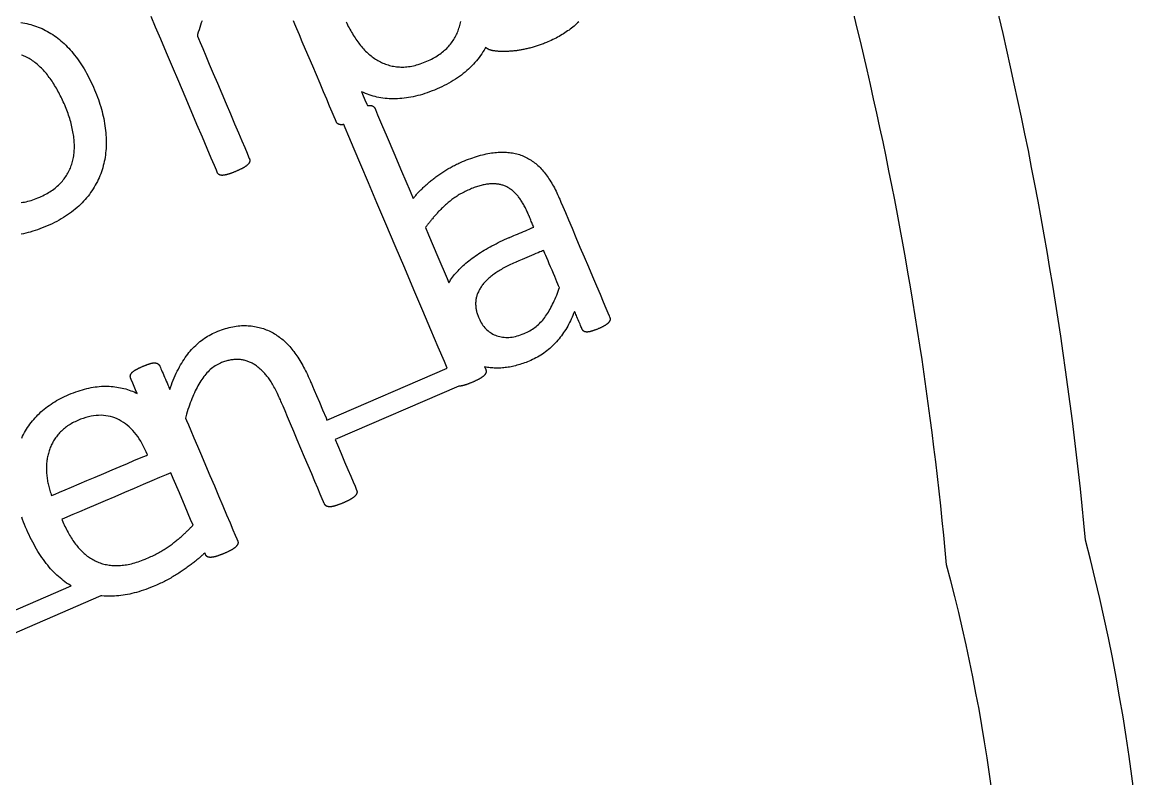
# Model space of a CAD drawing. Header units: millimetres. Extents: x 47 to 159, y 49 to 299.
# Drawn here: x 128.69 to 158.74, y 145.12 to 165.27 of the extents above; entities that cross this region are included whole.
import ezdxf

# ---------------------------------------------------------------- set-up
doc = ezdxf.new("R2010")
doc.units = ezdxf.units.MM

# ---------------------------------------------------------------- blocks, each defined once
blk = doc.blocks.new('angel 01')
for points in [[(27.811, 63.488, 0.036051), (29.696, 83.879, 0.130953), (35.952, 85.712, 0.081074), (34.374, 102.671, 0.071754), (27.521, 130.953, 0.116896), (18.383, 146.555, 0.159235), (13.747, 149.005, 0.318461), (7.102, 157.632, 0.033088)], [(32.312, 88.12, 0.071583), (30.669, 102.015, 0.06417), (25.204, 126.506)]]:
    blk.add_lwpolyline(points, format="xyb")
for points in [[(20.859, 116.485), (20.829, 116.457), (20.799, 116.428), (20.767, 116.401), (20.735, 116.373), (20.702, 116.346), (20.668, 116.319), (20.634, 116.293), (20.599, 116.267), (20.563, 116.242), (20.527, 116.217), (20.49, 116.192), (20.452, 116.168), (20.413, 116.144), (20.374, 116.121), (20.334, 116.098), (20.294, 116.076), (20.252, 116.054), (20.211, 116.033), (20.168, 116.012), (20.125, 115.991), (20.081, 115.971), (20.036, 115.951), (19.999, 115.935), (19.971, 115.924), (19.943, 115.913), (19.915, 115.902), (19.887, 115.891), (19.86, 115.881), (19.832, 115.871), (19.804, 115.861), (19.777, 115.851), (19.749, 115.842), (19.722, 115.833), (19.694, 115.825), (19.667, 115.817), (19.64, 115.809), (19.612, 115.801), (19.585, 115.794), (19.558, 115.787), (19.531, 115.78), (19.504, 115.774), (19.477, 115.768), (19.45, 115.762), (19.423, 115.756), (19.397, 115.751), (19.371, 115.746), (19.345, 115.741), (19.32, 115.736), (19.295, 115.732), (19.27, 115.728), (19.245, 115.724), (19.22, 115.721), (19.196, 115.717), (19.172, 115.714), (19.148, 115.711), (19.125, 115.709), (19.101, 115.707), (19.078, 115.705), (19.056, 115.703), (19.033, 115.701), (19.011, 115.7), (18.989, 115.698), (18.967, 115.697), (18.946, 115.696), (18.925, 115.696), (18.905, 115.695), (18.884, 115.695), (18.865, 115.695), (18.845, 115.694), (18.826, 115.695), (18.807, 115.695), (18.788, 115.696), (18.77, 115.696), (18.752, 115.697), (18.734, 115.698), (18.717, 115.699), (18.7, 115.701), (18.684, 115.702), (18.668, 115.704), (18.652, 115.705), (18.637, 115.707), (18.622, 115.709), (18.608, 115.711), (18.595, 115.713), (18.581, 115.715), (18.569, 115.717), (18.556, 115.72), (18.544, 115.722), (18.533, 115.725), (18.522, 115.728), (18.511, 115.73), (18.501, 115.733), (18.492, 115.736), (18.483, 115.739), (18.474, 115.742), (18.465, 115.746), (18.456, 115.75), (18.448, 115.754), (18.439, 115.759), (18.431, 115.764), (18.423, 115.769), (18.414, 115.775), (18.406, 115.781), (18.398, 115.787), (18.39, 115.794), (18.382, 115.801), (18.377, 115.806), (18.362, 115.78), (18.333, 115.73), (18.303, 115.682), (18.271, 115.633), (18.238, 115.586), (18.203, 115.539), (18.167, 115.493), (18.13, 115.447), (18.091, 115.401), (18.051, 115.357), (18.009, 115.313), (17.966, 115.269), (17.922, 115.227), (17.876, 115.186), (17.829, 115.145), (17.78, 115.105), (17.729, 115.066), (17.678, 115.028), (17.624, 114.991), (17.57, 114.955), (17.513, 114.92), (17.456, 114.885), (17.397, 114.851), (17.336, 114.819), (17.274, 114.787), (17.21, 114.756), (17.145, 114.725), (17.079, 114.696), (17.013, 114.668), (16.948, 114.642), (16.883, 114.618), (16.819, 114.595), (16.755, 114.573), (16.692, 114.553), (16.629, 114.535), (16.567, 114.518), (16.506, 114.503), (16.444, 114.489), (16.384, 114.477), (16.323, 114.466), (16.264, 114.456), (16.204, 114.449), (16.145, 114.442), (16.087, 114.438), (16.029, 114.434), (15.972, 114.433), (15.915, 114.433), (15.859, 114.434), (15.803, 114.436), (15.748, 114.44), (15.693, 114.446), (15.638, 114.453), (15.585, 114.461), (15.531, 114.47), (15.478, 114.481), (15.426, 114.494), (15.374, 114.508), (15.323, 114.523), (15.272, 114.539), (15.222, 114.558), (15.172, 114.577), (15.122, 114.598), (15.073, 114.62), (15.064, 114.625), (15.093, 114.556), (15.157, 114.405), (15.207, 114.289), (15.222, 114.253), (15.227, 114.254), (15.235, 114.255), (15.243, 114.256), (15.25, 114.257), (15.257, 114.257), (15.264, 114.258), (15.271, 114.258), (15.278, 114.259), (15.284, 114.259), (15.291, 114.259), (15.297, 114.258), (15.303, 114.258), (15.309, 114.257), (15.315, 114.256), (15.32, 114.255), (15.326, 114.254), (15.331, 114.253), (15.336, 114.252), (15.341, 114.251), (15.346, 114.249), (15.351, 114.247), (15.355, 114.246), (15.36, 114.244), (15.364, 114.241), (15.368, 114.239), (15.372, 114.237), (15.376, 114.234), (15.38, 114.232), (15.384, 114.229), (15.387, 114.226), (15.391, 114.223), (15.394, 114.22), (15.397, 114.217), (15.401, 114.213), (15.404, 114.21), (15.407, 114.206), (15.409, 114.203), (15.412, 114.199), (15.415, 114.195), (15.417, 114.191), (15.42, 114.186), (15.422, 114.182), (15.424, 114.178), (15.426, 114.173), (15.437, 114.147), (15.496, 114.008), (15.602, 113.758), (15.748, 113.415), (15.928, 112.991), (16.135, 112.504), (16.362, 111.968), (16.443, 111.777), (16.451, 111.787), (16.466, 111.805), (16.481, 111.823), (16.496, 111.842), (16.512, 111.86), (16.528, 111.879), (16.544, 111.898), (16.561, 111.916), (16.578, 111.935), (16.596, 111.953), (16.614, 111.972), (16.632, 111.991), (16.651, 112.01), (16.67, 112.029), (16.689, 112.047), (16.709, 112.066), (16.729, 112.085), (16.75, 112.104), (16.771, 112.123), (16.792, 112.142), (16.814, 112.161), (16.836, 112.18), (16.858, 112.199), (16.88, 112.218), (16.903, 112.237), (16.927, 112.256), (16.95, 112.275), (16.974, 112.294), (16.998, 112.312), (17.023, 112.331), (17.048, 112.35), (17.073, 112.368), (17.099, 112.387), (17.125, 112.405), (17.151, 112.423), (17.178, 112.442), (17.204, 112.46), (17.232, 112.478), (17.259, 112.496), (17.287, 112.514), (17.315, 112.531), (17.343, 112.548), (17.371, 112.565), (17.399, 112.582), (17.428, 112.598), (17.456, 112.614), (17.485, 112.63), (17.514, 112.645), (17.543, 112.66), (17.572, 112.675), (17.602, 112.689), (17.631, 112.703), (17.661, 112.717), (17.691, 112.731), (17.721, 112.744), (17.756, 112.759), (17.812, 112.782), (17.868, 112.804), (17.923, 112.825), (17.977, 112.845), (18.03, 112.864), (18.083, 112.882), (18.136, 112.898), (18.187, 112.914), (18.238, 112.928), (18.289, 112.941), (18.338, 112.953), (18.388, 112.964), (18.436, 112.974), (18.484, 112.983), (18.531, 112.99), (18.577, 112.997), (18.623, 113.002), (18.669, 113.006), (18.713, 113.009), (18.757, 113.011), (18.801, 113.012), (18.844, 113.013), (18.886, 113.012), (18.928, 113.01), (18.969, 113.006), (19.01, 113.002), (19.05, 112.997), (19.09, 112.991), (19.129, 112.984), (19.167, 112.976), (19.205, 112.967), (19.242, 112.956), (19.279, 112.945), (19.315, 112.933), (19.351, 112.919), (19.386, 112.905), (19.42, 112.89), (19.454, 112.873), (19.488, 112.856), (19.521, 112.837), (19.554, 112.818), (19.586, 112.798), (19.618, 112.776), (19.649, 112.754), (19.68, 112.731), (19.71, 112.706), (19.74, 112.681), (19.77, 112.655), (19.799, 112.628), (19.827, 112.599), (19.855, 112.57), (19.883, 112.54), (19.91, 112.509), (19.936, 112.476), (19.963, 112.443), (19.989, 112.409), (20.014, 112.374), (20.04, 112.338), (20.065, 112.301), (20.089, 112.263), (20.114, 112.224), (20.138, 112.184), (20.161, 112.144), (20.185, 112.102), (20.208, 112.059), (20.23, 112.016), (20.253, 111.971), (20.275, 111.925), (20.296, 111.879), (20.318, 111.831), (20.339, 111.783), (20.351, 111.755), (20.382, 111.682), (20.433, 111.561), (20.501, 111.4), (20.584, 111.205), (20.679, 110.982), (20.782, 110.739), (20.891, 110.482), (21.003, 110.218), (21.116, 109.953), (21.225, 109.695), (21.33, 109.449), (21.426, 109.223), (21.511, 109.022), (21.582, 108.855), (21.636, 108.727), (21.671, 108.646), (21.683, 108.617), (21.686, 108.61), (21.688, 108.603), (21.69, 108.596), (21.692, 108.59), (21.693, 108.583), (21.694, 108.577), (21.695, 108.57), (21.695, 108.564), (21.696, 108.558), (21.695, 108.551), (21.695, 108.545), (21.694, 108.539), (21.692, 108.533), (21.691, 108.527), (21.689, 108.522), (21.686, 108.516), (21.683, 108.51), (21.68, 108.505), (21.677, 108.499), (21.673, 108.494), (21.67, 108.488), (21.666, 108.483), (21.661, 108.478), (21.657, 108.472), (21.652, 108.467), (21.647, 108.461), (21.642, 108.456), (21.636, 108.451), (21.631, 108.445), (21.625, 108.44), (21.618, 108.435), (21.612, 108.43), (21.605, 108.424), (21.598, 108.419), (21.591, 108.414), (21.584, 108.409), (21.576, 108.403), (21.568, 108.398), (21.559, 108.393), (21.55, 108.387), (21.54, 108.381), (21.53, 108.376), (21.519, 108.37), (21.508, 108.364), (21.497, 108.358), (21.485, 108.352), (21.472, 108.346), (21.459, 108.34), (21.446, 108.333), (21.432, 108.327), (21.418, 108.321), (21.403, 108.314), (21.387, 108.308), (21.372, 108.301), (21.357, 108.295), (21.343, 108.289), (21.328, 108.283), (21.314, 108.278), (21.301, 108.272), (21.287, 108.267), (21.274, 108.263), (21.262, 108.258), (21.249, 108.254), (21.237, 108.25), (21.225, 108.246), (21.214, 108.243), (21.202, 108.24), (21.191, 108.237), (21.181, 108.234), (21.17, 108.231), (21.16, 108.229), (21.151, 108.227), (21.141, 108.225), (21.132, 108.223), (21.123, 108.222), (21.114, 108.221), (21.105, 108.22), (21.097, 108.219), (21.089, 108.218), (21.081, 108.218), (21.073, 108.218), (21.066, 108.218), (21.059, 108.218), (21.052, 108.219), (21.045, 108.22), (21.039, 108.221), (21.033, 108.222), (21.027, 108.223), (21.021, 108.225), (21.016, 108.227), (21.01, 108.229), (21.005, 108.231), (21, 108.234), (20.995, 108.237), (20.99, 108.241), (20.985, 108.244), (20.981, 108.248), (20.977, 108.252), (20.972, 108.257), (20.968, 108.262), (20.964, 108.267), (20.961, 108.272), (20.957, 108.278), (20.954, 108.284), (20.95, 108.29), (20.947, 108.297), (20.944, 108.303), (20.942, 108.308), (20.937, 108.32), (20.929, 108.339), (20.918, 108.364), (20.906, 108.393), (20.892, 108.427), (20.876, 108.463), (20.86, 108.502), (20.843, 108.541), (20.827, 108.58), (20.81, 108.618), (20.795, 108.654), (20.781, 108.687), (20.769, 108.716), (20.759, 108.74), (20.751, 108.758), (20.746, 108.769), (20.742, 108.763), (20.723, 108.712), (20.702, 108.662), (20.681, 108.613), (20.66, 108.564), (20.637, 108.516), (20.613, 108.469), (20.589, 108.422), (20.564, 108.376), (20.538, 108.331), (20.511, 108.287), (20.483, 108.243), (20.455, 108.201), (20.425, 108.158), (20.395, 108.117), (20.364, 108.076), (20.332, 108.036), (20.3, 107.997), (20.266, 107.959), (20.232, 107.921), (20.197, 107.885), (20.161, 107.849), (20.124, 107.815), (20.087, 107.781), (20.049, 107.749), (20.01, 107.718), (19.971, 107.687), (19.93, 107.658), (19.889, 107.63), (19.847, 107.603), (19.804, 107.576), (19.761, 107.551), (19.717, 107.527), (19.672, 107.504), (19.626, 107.482), (19.58, 107.461), (19.535, 107.442), (19.494, 107.425), (19.453, 107.409), (19.412, 107.394), (19.371, 107.379), (19.331, 107.366), (19.291, 107.353), (19.251, 107.341), (19.211, 107.33), (19.171, 107.319), (19.131, 107.309), (19.092, 107.301), (19.053, 107.292), (19.014, 107.285), (18.975, 107.279), (18.936, 107.273), (18.898, 107.268), (18.859, 107.264), (18.821, 107.261), (18.783, 107.258), (18.746, 107.256), (18.709, 107.255), (18.672, 107.255), (18.636, 107.256), (18.6, 107.257), (18.564, 107.259), (18.529, 107.262), (18.493, 107.266), (18.459, 107.27), (18.424, 107.275), (18.39, 107.281), (18.356, 107.288), (18.348, 107.29), (18.35, 107.285), (18.377, 107.22), (18.379, 107.216), (18.381, 107.211), (18.383, 107.206), (18.384, 107.202), (18.385, 107.197), (18.387, 107.192), (18.387, 107.188), (18.388, 107.183), (18.389, 107.179), (18.389, 107.174), (18.389, 107.17), (18.389, 107.165), (18.389, 107.161), (18.389, 107.157), (18.388, 107.152), (18.388, 107.148), (18.387, 107.144), (18.386, 107.14), (18.385, 107.135), (18.384, 107.131), (18.382, 107.127), (18.38, 107.122), (18.378, 107.118), (18.376, 107.114), (18.374, 107.109), (18.372, 107.105), (18.369, 107.1), (18.366, 107.096), (18.363, 107.091), (18.36, 107.087), (18.356, 107.082), (18.353, 107.078), (18.349, 107.073), (18.345, 107.069), (18.341, 107.064), (18.336, 107.059), (18.332, 107.055), (18.327, 107.05), (18.322, 107.045), (18.316, 107.041), (18.311, 107.036), (18.305, 107.031), (18.298, 107.026), (18.292, 107.021), (18.285, 107.016), (18.278, 107.011), (18.271, 107.006), (18.263, 107.001), (18.255, 106.996), (18.247, 106.991), (18.239, 106.986), (18.23, 106.981), (18.222, 106.976), (18.212, 106.971), (18.203, 106.965), (18.193, 106.96), (18.183, 106.954), (18.172, 106.949), (18.162, 106.943), (18.15, 106.938), (18.139, 106.932), (18.127, 106.926), (18.115, 106.921), (18.102, 106.915), (18.09, 106.909), (18.077, 106.903), (18.063, 106.897), (18.049, 106.891), (18.035, 106.885), (18.021, 106.878), (18.006, 106.872), (17.992, 106.867), (17.979, 106.861), (17.965, 106.855), (17.952, 106.85), (17.939, 106.845), (17.926, 106.84), (17.914, 106.835), (17.902, 106.831), (17.89, 106.826), (17.878, 106.822), (17.866, 106.818), (17.855, 106.814), (17.844, 106.811), (17.833, 106.807), (17.823, 106.804), (17.812, 106.801), (17.802, 106.798), (17.792, 106.795), (17.783, 106.793), (17.773, 106.79), (17.764, 106.788), (17.755, 106.786), (17.746, 106.784), (17.737, 106.782), (17.728, 106.78), (17.72, 106.779), (17.712, 106.777), (17.704, 106.776), (17.696, 106.775), (17.689, 106.774), (17.681, 106.774), (17.674, 106.773), (17.667, 106.773), (17.66, 106.773), (17.658, 106.773), (14.363, 105.353), (14.421, 105.215), (14.52, 104.981), (14.615, 104.759), (14.702, 104.554), (14.779, 104.373), (14.843, 104.221), (14.892, 104.106), (14.923, 104.032), (14.934, 104.006), (14.936, 104.001), (14.938, 103.996), (14.94, 103.992), (14.941, 103.987), (14.942, 103.983), (14.943, 103.978), (14.944, 103.974), (14.945, 103.969), (14.946, 103.965), (14.946, 103.96), (14.946, 103.956), (14.946, 103.951), (14.946, 103.947), (14.946, 103.943), (14.945, 103.939), (14.945, 103.934), (14.944, 103.93), (14.943, 103.926), (14.942, 103.922), (14.941, 103.917), (14.939, 103.913), (14.938, 103.909), (14.936, 103.905), (14.934, 103.9), (14.932, 103.896), (14.929, 103.892), (14.927, 103.887), (14.924, 103.883), (14.921, 103.878), (14.918, 103.874), (14.915, 103.869), (14.911, 103.865), (14.907, 103.86), (14.904, 103.856), (14.899, 103.851), (14.895, 103.847), (14.891, 103.842), (14.886, 103.838), (14.881, 103.833), (14.876, 103.828), (14.87, 103.824), (14.865, 103.819), (14.858, 103.814), (14.852, 103.809), (14.846, 103.804), (14.839, 103.8), (14.832, 103.795), (14.825, 103.79), (14.817, 103.785), (14.809, 103.78), (14.801, 103.775), (14.793, 103.77), (14.784, 103.765), (14.775, 103.759), (14.766, 103.754), (14.757, 103.749), (14.747, 103.744), (14.737, 103.738), (14.727, 103.733), (14.716, 103.728), (14.705, 103.722), (14.694, 103.717), (14.683, 103.711), (14.671, 103.706), (14.659, 103.7), (14.647, 103.694), (14.634, 103.689), (14.621, 103.683), (14.608, 103.677), (14.594, 103.671), (14.581, 103.665), (14.566, 103.659), (14.552, 103.653), (14.538, 103.647), (14.524, 103.642), (14.511, 103.636), (14.498, 103.631), (14.485, 103.626), (14.472, 103.621), (14.46, 103.617), (14.447, 103.612), (14.436, 103.608), (14.424, 103.604), (14.413, 103.6), (14.402, 103.596), (14.391, 103.593), (14.38, 103.59), (14.37, 103.586), (14.36, 103.584), (14.35, 103.581), (14.341, 103.578), (14.331, 103.576), (14.322, 103.574), (14.313, 103.571), (14.304, 103.57), (14.296, 103.568), (14.287, 103.566), (14.279, 103.565), (14.271, 103.563), (14.264, 103.562), (14.256, 103.561), (14.249, 103.561), (14.242, 103.56), (14.235, 103.56), (14.228, 103.559), (14.221, 103.559), (14.215, 103.559), (14.209, 103.559), (14.203, 103.56), (14.197, 103.56), (14.191, 103.561), (14.186, 103.561), (14.18, 103.562), (14.175, 103.563), (14.17, 103.564), (14.165, 103.565), (14.16, 103.566), (14.155, 103.567), (14.15, 103.569), (14.146, 103.571), (14.142, 103.572), (14.137, 103.574), (14.133, 103.576), (14.13, 103.578), (14.126, 103.58), (14.122, 103.583), (14.119, 103.585), (14.115, 103.588), (14.112, 103.59), (14.109, 103.593), (14.105, 103.596), (14.102, 103.599), (14.099, 103.603), (14.097, 103.606), (14.094, 103.61), (14.091, 103.613), (14.089, 103.617), (14.086, 103.621), (14.084, 103.625), (14.081, 103.629), (14.079, 103.634), (14.077, 103.639), (14.074, 103.645), (14.056, 103.687), (14.02, 103.774), (13.967, 103.898), (13.901, 104.054), (13.823, 104.237), (13.737, 104.44), (13.644, 104.659), (13.548, 104.886), (13.45, 105.116), (13.353, 105.344), (13.26, 105.563), (13.173, 105.769), (13.094, 105.954), (13.027, 106.113), (12.973, 106.241), (12.934, 106.331), (12.914, 106.378), (12.902, 106.407), (12.883, 106.451), (12.864, 106.493), (12.845, 106.535), (12.826, 106.575), (12.807, 106.614), (12.788, 106.652), (12.769, 106.689), (12.75, 106.725), (12.731, 106.759), (12.712, 106.793), (12.694, 106.825), (12.675, 106.856), (12.656, 106.886), (12.637, 106.915), (12.619, 106.943), (12.6, 106.969), (12.581, 106.995), (12.563, 107.019), (12.544, 107.043), (12.525, 107.066), (12.505, 107.088), (12.486, 107.11), (12.466, 107.132), (12.447, 107.153), (12.427, 107.173), (12.407, 107.193), (12.386, 107.212), (12.366, 107.23), (12.345, 107.248), (12.324, 107.266), (12.303, 107.283), (12.282, 107.299), (12.261, 107.315), (12.239, 107.33), (12.217, 107.344), (12.195, 107.358), (12.173, 107.371), (12.151, 107.384), (12.128, 107.395), (12.106, 107.406), (12.083, 107.417), (12.059, 107.426), (12.036, 107.435), (12.012, 107.443), (11.988, 107.451), (11.964, 107.458), (11.94, 107.464), (11.915, 107.469), (11.89, 107.474), (11.865, 107.478), (11.84, 107.481), (11.815, 107.484), (11.789, 107.485), (11.763, 107.486), (11.737, 107.487), (11.711, 107.486), (11.685, 107.485), (11.659, 107.483), (11.632, 107.48), (11.606, 107.477), (11.579, 107.473), (11.552, 107.468), (11.525, 107.462), (11.498, 107.455), (11.471, 107.448), (11.444, 107.44), (11.416, 107.431), (11.388, 107.422), (11.361, 107.412), (11.333, 107.401), (11.303, 107.388), (11.267, 107.372), (11.232, 107.354), (11.198, 107.335), (11.164, 107.314), (11.131, 107.292), (11.098, 107.268), (11.066, 107.243), (11.034, 107.217), (11.003, 107.189), (10.973, 107.16), (10.944, 107.129), (10.915, 107.097), (10.886, 107.063), (10.858, 107.028), (10.831, 106.991), (10.805, 106.953), (10.779, 106.914), (10.753, 106.873), (10.728, 106.831), (10.704, 106.787), (10.68, 106.742), (10.656, 106.695), (10.632, 106.647), (10.609, 106.598), (10.586, 106.547), (10.564, 106.495), (10.542, 106.441), (10.52, 106.386), (10.499, 106.329), (10.478, 106.271), (10.458, 106.212), (10.438, 106.151), (10.418, 106.089), (10.399, 106.025), (10.38, 105.96), (10.376, 105.922), (10.402, 105.86), (10.449, 105.748), (10.516, 105.592), (10.598, 105.398), (10.693, 105.175), (10.797, 104.928), (10.909, 104.665), (11.025, 104.392), (11.141, 104.117), (11.256, 103.847), (11.366, 103.588), (11.468, 103.347), (11.56, 103.132), (11.638, 102.948), (11.699, 102.804), (11.74, 102.706), (11.76, 102.661), (11.762, 102.655), (11.764, 102.651), (11.765, 102.646), (11.767, 102.641), (11.768, 102.637), (11.769, 102.632), (11.77, 102.628), (11.771, 102.623), (11.772, 102.619), (11.772, 102.614), (11.772, 102.61), (11.773, 102.605), (11.772, 102.601), (11.772, 102.597), (11.772, 102.593), (11.771, 102.588), (11.771, 102.584), (11.77, 102.58), (11.769, 102.576), (11.767, 102.571), (11.766, 102.567), (11.764, 102.563), (11.763, 102.559), (11.761, 102.554), (11.759, 102.55), (11.756, 102.546), (11.754, 102.541), (11.751, 102.537), (11.748, 102.532), (11.745, 102.528), (11.742, 102.524), (11.738, 102.519), (11.735, 102.515), (11.731, 102.51), (11.727, 102.506), (11.723, 102.501), (11.718, 102.496), (11.714, 102.492), (11.709, 102.487), (11.704, 102.482), (11.698, 102.478), (11.692, 102.473), (11.686, 102.468), (11.68, 102.463), (11.674, 102.459), (11.667, 102.454), (11.66, 102.449), (11.653, 102.444), (11.645, 102.439), (11.638, 102.434), (11.63, 102.429), (11.621, 102.424), (11.613, 102.419), (11.604, 102.414), (11.595, 102.408), (11.586, 102.403), (11.576, 102.398), (11.566, 102.393), (11.555, 102.387), (11.545, 102.382), (11.534, 102.376), (11.522, 102.371), (11.511, 102.365), (11.499, 102.359), (11.486, 102.353), (11.474, 102.348), (11.461, 102.342), (11.448, 102.336), (11.434, 102.33), (11.42, 102.324), (11.406, 102.318), (11.391, 102.311), (11.378, 102.306), (11.364, 102.3), (11.351, 102.295), (11.338, 102.289), (11.325, 102.284), (11.312, 102.279), (11.3, 102.275), (11.288, 102.27), (11.276, 102.266), (11.264, 102.262), (11.253, 102.258), (11.241, 102.254), (11.23, 102.25), (11.22, 102.247), (11.209, 102.243), (11.199, 102.24), (11.189, 102.237), (11.179, 102.234), (11.169, 102.232), (11.16, 102.229), (11.151, 102.227), (11.142, 102.225), (11.133, 102.223), (11.124, 102.221), (11.115, 102.219), (11.107, 102.218), (11.099, 102.216), (11.091, 102.215), (11.083, 102.214), (11.076, 102.213), (11.068, 102.212), (11.061, 102.212), (11.054, 102.211), (11.047, 102.211), (11.041, 102.211), (11.034, 102.211), (11.028, 102.211), (11.022, 102.211), (11.016, 102.212), (11.01, 102.212), (11.004, 102.213), (10.999, 102.214), (10.993, 102.215), (10.988, 102.216), (10.983, 102.217), (10.979, 102.218), (10.974, 102.22), (10.97, 102.221), (10.965, 102.223), (10.961, 102.225), (10.958, 102.227), (10.954, 102.229), (10.95, 102.231), (10.947, 102.234), (10.944, 102.236), (10.94, 102.239), (10.937, 102.242), (10.934, 102.245), (10.931, 102.248), (10.928, 102.251), (10.926, 102.254), (10.923, 102.258), (10.92, 102.261), (10.918, 102.265), (10.915, 102.269), (10.913, 102.273), (10.911, 102.277), (10.908, 102.281), (10.906, 102.286), (10.904, 102.29), (10.902, 102.295), (10.886, 102.333), (10.871, 102.318), (10.856, 102.303), (10.841, 102.288), (10.825, 102.273), (10.808, 102.257), (10.791, 102.242), (10.773, 102.226), (10.755, 102.21), (10.736, 102.193), (10.717, 102.177), (10.697, 102.16), (10.677, 102.143), (10.656, 102.126), (10.635, 102.108), (10.613, 102.091), (10.59, 102.073), (10.567, 102.055), (10.544, 102.037), (10.52, 102.019), (10.496, 102.001), (10.471, 101.983), (10.446, 101.964), (10.42, 101.946), (10.394, 101.927), (10.367, 101.909), (10.34, 101.89), (10.312, 101.871), (10.284, 101.852), (10.255, 101.833), (10.226, 101.813), (10.196, 101.794), (10.166, 101.775), (10.136, 101.755), (10.105, 101.736), (10.073, 101.716), (10.042, 101.697), (10.01, 101.679), (9.977, 101.66), (9.944, 101.642), (9.911, 101.624), (9.877, 101.606), (9.843, 101.588), (9.809, 101.571), (9.774, 101.553), (9.739, 101.536), (9.704, 101.519), (9.668, 101.503), (9.632, 101.486), (9.595, 101.47), (9.558, 101.454), (9.508, 101.432), (9.443, 101.406), (9.379, 101.381), (9.316, 101.358), (9.253, 101.336), (9.19, 101.315), (9.128, 101.296), (9.067, 101.279), (9.006, 101.262), (8.945, 101.247), (8.885, 101.234), (8.825, 101.221), (8.766, 101.211), (8.707, 101.201), (8.649, 101.193), (8.591, 101.187), (8.534, 101.182), (8.477, 101.178), (8.421, 101.175), (8.365, 101.174), (8.309, 101.175), (8.254, 101.176), (8.199, 101.179), (8.145, 101.184), (8.117, 101.187), (3.419, 99.154)], [(5.979, 116.464), (6.033, 116.457), (6.086, 116.448), (6.139, 116.437), (6.192, 116.426), (6.244, 116.413), (6.296, 116.398), (6.347, 116.382), (6.397, 116.365), (6.447, 116.346), (6.497, 116.326), (6.546, 116.305), (6.595, 116.282), (6.643, 116.257), (6.69, 116.232), (6.737, 116.205), (6.784, 116.176), (6.83, 116.147), (6.875, 116.116), (6.92, 116.084), (6.964, 116.05), (7.008, 116.016), (7.051, 115.98), (7.094, 115.942), (7.136, 115.904), (7.178, 115.864), (7.219, 115.822), (7.259, 115.78), (7.299, 115.736), (7.339, 115.691), (7.378, 115.644), (7.416, 115.597), (7.454, 115.548), (7.491, 115.498), (7.527, 115.447), (7.563, 115.394), (7.598, 115.341), (7.633, 115.286), (7.667, 115.23), (7.701, 115.173), (7.734, 115.115), (7.766, 115.056), (7.798, 114.995), (7.829, 114.934), (7.859, 114.871), (7.889, 114.807), (7.918, 114.742), (7.947, 114.675), (7.974, 114.61), (8, 114.545), (8.025, 114.48), (8.048, 114.416), (8.07, 114.351), (8.091, 114.287), (8.111, 114.223), (8.129, 114.159), (8.147, 114.096), (8.162, 114.032), (8.177, 113.969), (8.191, 113.906), (8.203, 113.843), (8.214, 113.78), (8.224, 113.717), (8.233, 113.655), (8.24, 113.592), (8.246, 113.53), (8.251, 113.469), (8.255, 113.407), (8.257, 113.347), (8.258, 113.286), (8.257, 113.226), (8.255, 113.167), (8.252, 113.108), (8.248, 113.05), (8.242, 112.991), (8.235, 112.934), (8.226, 112.877), (8.217, 112.82), (8.206, 112.764), (8.193, 112.708), (8.18, 112.653), (8.165, 112.598), (8.148, 112.543), (8.13, 112.489), (8.111, 112.436), (8.091, 112.383), (8.069, 112.331), (8.045, 112.279), (8.021, 112.228), (7.994, 112.178), (7.967, 112.128), (7.938, 112.079), (7.907, 112.03), (7.876, 111.982), (7.843, 111.934), (7.808, 111.887), (7.772, 111.841), (7.735, 111.795), (7.696, 111.75), (7.656, 111.705), (7.614, 111.661), (7.571, 111.618), (7.527, 111.576), (7.481, 111.534), (7.433, 111.493), (7.385, 111.454), (7.334, 111.415), (7.282, 111.377), (7.229, 111.34), (7.174, 111.303), (7.118, 111.268), (7.06, 111.233), (7.001, 111.2), (6.941, 111.167), (6.879, 111.135), (6.815, 111.104), (6.75, 111.074), (6.684, 111.044), (6.618, 111.017), (6.553, 110.991), (6.488, 110.966), (6.424, 110.943), (6.36, 110.922), (6.297, 110.902), (6.234, 110.883), (6.172, 110.866), (6.11, 110.851), (6.049, 110.837), (5.988, 110.825)], [(3.201, 99.669), (7.319, 101.452), (7.294, 101.466), (7.248, 101.495), (7.203, 101.526), (7.158, 101.558), (7.114, 101.591), (7.07, 101.626), (7.026, 101.662), (6.983, 101.699), (6.941, 101.738), (6.899, 101.778), (6.858, 101.82), (6.817, 101.863), (6.776, 101.908), (6.736, 101.954), (6.697, 102.001), (6.658, 102.05), (6.619, 102.1), (6.582, 102.152), (6.544, 102.204), (6.507, 102.259), (6.471, 102.314), (6.435, 102.371), (6.4, 102.43), (6.366, 102.49), (6.332, 102.551), (6.298, 102.613), (6.265, 102.677), (6.232, 102.743), (6.2, 102.81), (6.169, 102.878), (6.138, 102.947), (6.108, 103.017), (6.08, 103.085), (6.054, 103.152), (6.028, 103.219), (6.005, 103.285)], [(6.006, 105.392), (6.029, 105.441), (6.053, 105.488), (6.079, 105.535), (6.105, 105.582), (6.133, 105.627), (6.162, 105.672), (6.192, 105.717), (6.224, 105.761), (6.257, 105.804), (6.29, 105.846), (6.325, 105.888), (6.362, 105.929), (6.399, 105.969), (6.438, 106.009), (6.477, 106.048), (6.518, 106.086), (6.56, 106.123), (6.603, 106.159), (6.647, 106.195), (6.692, 106.229), (6.739, 106.263), (6.786, 106.296), (6.834, 106.327), (6.884, 106.358), (6.935, 106.389), (6.987, 106.418), (7.039, 106.446), (7.093, 106.474), (7.149, 106.501), (7.205, 106.527), (7.262, 106.552), (7.324, 106.577), (7.385, 106.601), (7.446, 106.623), (7.506, 106.644), (7.565, 106.663), (7.624, 106.681), (7.682, 106.697), (7.74, 106.712), (7.797, 106.725), (7.854, 106.736), (7.91, 106.746), (7.965, 106.755), (8.02, 106.761), (8.074, 106.767), (8.128, 106.77), (8.181, 106.773), (8.234, 106.773), (8.286, 106.772), (8.338, 106.77), (8.389, 106.767), (8.439, 106.762), (8.489, 106.757), (8.539, 106.75), (8.588, 106.742), (8.636, 106.733), (8.684, 106.723), (8.731, 106.711), (8.778, 106.699), (8.824, 106.685), (8.869, 106.67), (8.915, 106.654), (8.959, 106.637), (9.003, 106.619), (9.047, 106.6), (9.082, 106.583), (9.04, 106.681), (8.967, 106.853), (8.924, 106.954), (8.914, 106.978), (8.912, 106.983), (8.91, 106.987), (8.909, 106.992), (8.907, 106.996), (8.906, 107.001), (8.905, 107.005), (8.904, 107.009), (8.903, 107.014), (8.902, 107.018), (8.901, 107.022), (8.901, 107.027), (8.9, 107.031), (8.9, 107.035), (8.9, 107.039), (8.9, 107.043), (8.9, 107.047), (8.9, 107.051), (8.901, 107.055), (8.901, 107.059), (8.902, 107.063), (8.903, 107.067), (8.904, 107.072), (8.906, 107.076), (8.907, 107.08), (8.909, 107.084), (8.911, 107.089), (8.913, 107.093), (8.916, 107.098), (8.919, 107.102), (8.921, 107.107), (8.925, 107.111), (8.928, 107.116), (8.931, 107.121), (8.935, 107.125), (8.939, 107.13), (8.943, 107.135), (8.948, 107.14), (8.952, 107.145), (8.957, 107.149), (8.962, 107.154), (8.967, 107.159), (8.973, 107.164), (8.978, 107.168), (8.984, 107.173), (8.99, 107.177), (8.996, 107.182), (9.003, 107.186), (9.009, 107.191), (9.016, 107.195), (9.023, 107.2), (9.03, 107.204), (9.038, 107.209), (9.045, 107.213), (9.053, 107.217), (9.062, 107.222), (9.07, 107.226), (9.079, 107.231), (9.088, 107.236), (9.097, 107.24), (9.107, 107.245), (9.117, 107.25), (9.128, 107.255), (9.138, 107.26), (9.15, 107.265), (9.161, 107.27), (9.173, 107.276), (9.185, 107.281), (9.197, 107.287), (9.209, 107.292), (9.222, 107.298), (9.236, 107.303), (9.248, 107.309), (9.261, 107.314), (9.273, 107.319), (9.285, 107.324), (9.297, 107.329), (9.309, 107.333), (9.32, 107.338), (9.331, 107.342), (9.342, 107.346), (9.353, 107.35), (9.363, 107.354), (9.374, 107.358), (9.384, 107.361), (9.393, 107.365), (9.403, 107.368), (9.412, 107.371), (9.422, 107.374), (9.431, 107.376), (9.439, 107.379), (9.448, 107.382), (9.456, 107.384), (9.464, 107.386), (9.472, 107.388), (9.48, 107.389), (9.488, 107.391), (9.496, 107.392), (9.503, 107.393), (9.51, 107.394), (9.517, 107.395), (9.524, 107.395), (9.531, 107.396), (9.537, 107.396), (9.544, 107.396), (9.55, 107.396), (9.556, 107.395), (9.562, 107.395), (9.567, 107.394), (9.573, 107.393), (9.578, 107.392), (9.583, 107.391), (9.589, 107.39), (9.594, 107.389), (9.598, 107.388), (9.603, 107.386), (9.608, 107.385), (9.612, 107.383), (9.617, 107.381), (9.621, 107.38), (9.625, 107.378), (9.629, 107.376), (9.633, 107.374), (9.636, 107.372), (9.64, 107.369), (9.643, 107.367), (9.647, 107.364), (9.65, 107.362), (9.653, 107.359), (9.656, 107.356), (9.659, 107.353), (9.662, 107.35), (9.665, 107.347), (9.668, 107.344), (9.67, 107.34), (9.673, 107.336), (9.676, 107.333), (9.678, 107.329), (9.68, 107.325), (9.683, 107.321), (9.685, 107.316), (9.687, 107.312), (9.689, 107.308), (9.691, 107.304), (9.696, 107.291), (9.705, 107.269), (9.718, 107.239), (9.734, 107.202), (9.752, 107.159), (9.772, 107.112), (9.793, 107.062), (9.815, 107.011), (9.837, 106.959), (9.859, 106.908), (9.879, 106.859), (9.899, 106.814), (9.916, 106.773), (9.93, 106.739), (9.942, 106.712), (9.949, 106.695), (9.953, 106.687), (9.972, 106.741), (9.996, 106.808), (10.02, 106.873), (10.046, 106.936), (10.072, 106.998), (10.098, 107.059), (10.125, 107.118), (10.153, 107.175), (10.182, 107.231), (10.211, 107.286), (10.24, 107.339), (10.271, 107.39), (10.301, 107.44), (10.333, 107.489), (10.365, 107.536), (10.398, 107.581), (10.431, 107.625), (10.465, 107.668), (10.5, 107.709), (10.535, 107.749), (10.571, 107.787), (10.607, 107.825), (10.644, 107.861), (10.681, 107.896), (10.719, 107.929), (10.758, 107.961), (10.798, 107.992), (10.838, 108.022), (10.878, 108.051), (10.919, 108.078), (10.961, 108.104), (11.003, 108.128), (11.046, 108.152), (11.09, 108.174), (11.134, 108.194), (11.18, 108.214), (11.232, 108.236), (11.284, 108.256), (11.335, 108.274), (11.385, 108.292), (11.436, 108.307), (11.485, 108.322), (11.534, 108.335), (11.583, 108.346), (11.631, 108.357), (11.679, 108.366), (11.726, 108.373), (11.773, 108.379), (11.819, 108.384), (11.864, 108.387), (11.909, 108.389), (11.954, 108.389), (11.998, 108.389), (12.041, 108.386), (12.084, 108.383), (12.127, 108.379), (12.169, 108.373), (12.211, 108.367), (12.252, 108.359), (12.292, 108.351), (12.333, 108.342), (12.372, 108.331), (12.411, 108.32), (12.45, 108.307), (12.488, 108.294), (12.526, 108.28), (12.563, 108.264), (12.6, 108.248), (12.636, 108.231), (12.672, 108.212), (12.707, 108.193), (12.742, 108.173), (12.777, 108.152), (12.81, 108.129), (12.844, 108.107), (12.877, 108.083), (12.909, 108.058), (12.941, 108.032), (12.973, 108.006), (13.004, 107.979), (13.035, 107.95), (13.065, 107.921), (13.095, 107.891), (13.124, 107.861), (13.153, 107.829), (13.181, 107.796), (13.209, 107.763), (13.237, 107.729), (13.264, 107.694), (13.29, 107.657), (13.317, 107.62), (13.343, 107.582), (13.369, 107.543), (13.395, 107.502), (13.421, 107.46), (13.446, 107.417), (13.472, 107.373), (13.497, 107.328), (13.522, 107.282), (13.547, 107.235), (13.572, 107.186), (13.597, 107.137), (13.621, 107.086), (13.646, 107.034), (13.67, 106.981), (13.694, 106.927), (13.718, 106.872), (13.73, 106.844), (13.758, 106.778), (13.804, 106.669), (13.866, 106.523), (13.941, 106.347), (14.026, 106.146), (14.119, 105.926), (14.144, 105.868), (17.352, 107.25), (17.275, 107.43), (17.112, 107.816), (16.918, 108.273), (16.7, 108.786), (16.464, 109.341), (16.218, 109.921), (15.967, 110.512), (15.718, 111.099), (15.478, 111.665), (15.252, 112.197), (15.048, 112.677), (14.872, 113.093), (14.73, 113.427), (14.629, 113.664), (14.593, 113.748), (14.586, 113.747), (14.578, 113.746), (14.571, 113.745), (14.563, 113.744), (14.556, 113.743), (14.549, 113.743), (14.542, 113.743), (14.536, 113.743), (14.53, 113.743), (14.523, 113.743), (14.517, 113.743), (14.512, 113.743), (14.506, 113.744), (14.5, 113.745), (14.495, 113.745), (14.489, 113.746), (14.484, 113.747), (14.479, 113.748), (14.474, 113.75), (14.47, 113.751), (14.465, 113.752), (14.461, 113.754), (14.456, 113.756), (14.452, 113.758), (14.448, 113.76), (14.444, 113.762), (14.44, 113.764), (14.437, 113.766), (14.433, 113.769), (14.43, 113.771), (14.426, 113.774), (14.423, 113.777), (14.42, 113.78), (14.417, 113.783), (14.414, 113.786), (14.411, 113.789), (14.408, 113.793), (14.406, 113.797), (14.403, 113.801), (14.401, 113.805), (14.398, 113.809), (14.396, 113.813), (14.394, 113.817), (14.392, 113.822), (14.389, 113.828), (14.371, 113.871), (14.334, 113.957), (14.282, 114.081), (14.215, 114.238), (14.138, 114.42), (14.051, 114.624), (13.959, 114.842), (13.862, 115.069), (13.764, 115.3), (13.668, 115.528), (13.575, 115.747), (13.487, 115.952), (13.409, 116.137), (13.341, 116.296), (13.287, 116.424), (13.249, 116.514)], [(10.814, 116.513), (10.793, 116.455), (10.773, 116.395), (10.752, 116.335), (10.733, 116.272), (10.713, 116.209), (10.694, 116.144), (10.69, 116.105), (10.716, 116.044), (10.764, 115.931), (10.83, 115.775), (10.912, 115.582), (11.007, 115.358), (11.112, 115.111), (11.224, 114.848), (11.339, 114.576), (11.456, 114.301), (11.571, 114.03), (11.681, 113.771), (11.783, 113.53), (11.874, 113.315), (11.952, 113.132), (12.013, 112.988), (12.055, 112.89), (12.074, 112.844), (12.077, 112.839), (12.078, 112.834), (12.08, 112.829), (12.081, 112.825), (12.083, 112.82), (12.084, 112.816), (12.085, 112.811), (12.086, 112.807), (12.086, 112.802), (12.087, 112.798), (12.087, 112.793), (12.087, 112.789), (12.087, 112.785), (12.087, 112.78), (12.086, 112.776), (12.086, 112.772), (12.085, 112.768), (12.084, 112.763), (12.083, 112.759), (12.082, 112.755), (12.081, 112.751), (12.079, 112.746), (12.077, 112.742), (12.075, 112.738), (12.073, 112.733), (12.071, 112.729), (12.068, 112.725), (12.066, 112.72), (12.063, 112.716), (12.06, 112.711), (12.056, 112.707), (12.053, 112.702), (12.049, 112.698), (12.045, 112.693), (12.041, 112.689), (12.037, 112.684), (12.033, 112.68), (12.028, 112.675), (12.023, 112.671), (12.018, 112.666), (12.013, 112.661), (12.007, 112.656), (12.001, 112.652), (11.995, 112.647), (11.988, 112.642), (11.982, 112.637), (11.975, 112.632), (11.967, 112.627), (11.96, 112.622), (11.952, 112.617), (11.944, 112.612), (11.936, 112.607), (11.927, 112.602), (11.919, 112.597), (11.91, 112.592), (11.9, 112.587), (11.89, 112.581), (11.88, 112.576), (11.87, 112.571), (11.859, 112.565), (11.848, 112.56), (11.837, 112.554), (11.825, 112.548), (11.813, 112.543), (11.801, 112.537), (11.788, 112.531), (11.775, 112.525), (11.762, 112.519), (11.749, 112.513), (11.735, 112.507), (11.72, 112.501), (11.706, 112.495), (11.692, 112.489), (11.679, 112.484), (11.665, 112.478), (11.652, 112.473), (11.639, 112.468), (11.627, 112.463), (11.614, 112.458), (11.602, 112.454), (11.59, 112.449), (11.579, 112.445), (11.567, 112.441), (11.556, 112.437), (11.545, 112.433), (11.534, 112.43), (11.524, 112.427), (11.513, 112.424), (11.503, 112.421), (11.494, 112.418), (11.484, 112.415), (11.475, 112.413), (11.465, 112.41), (11.456, 112.408), (11.447, 112.406), (11.439, 112.404), (11.43, 112.403), (11.422, 112.401), (11.414, 112.4), (11.406, 112.399), (11.398, 112.397), (11.39, 112.397), (11.383, 112.396), (11.375, 112.395), (11.368, 112.395), (11.362, 112.394), (11.355, 112.394), (11.348, 112.394), (11.342, 112.394), (11.336, 112.395), (11.33, 112.395), (11.324, 112.396), (11.319, 112.396), (11.313, 112.397), (11.308, 112.398), (11.303, 112.399), (11.298, 112.4), (11.293, 112.402), (11.289, 112.403), (11.284, 112.405), (11.28, 112.407), (11.276, 112.409), (11.272, 112.411), (11.269, 112.413), (11.265, 112.415), (11.262, 112.417), (11.258, 112.42), (11.255, 112.422), (11.252, 112.425), (11.249, 112.428), (11.246, 112.431), (11.243, 112.434), (11.24, 112.438), (11.238, 112.441), (11.235, 112.445), (11.232, 112.448), (11.23, 112.452), (11.227, 112.456), (11.225, 112.46), (11.223, 112.465), (11.221, 112.469), (11.219, 112.474), (11.216, 112.478), (11.195, 112.529), (11.141, 112.657), (11.058, 112.853), (10.95, 113.106), (10.822, 113.407), (10.678, 113.746), (10.523, 114.113), (10.359, 114.498), (10.192, 114.891), (10.026, 115.282), (9.865, 115.662), (9.713, 116.02), (9.575, 116.346), (9.454, 116.631)], [(14.652, 116.488), (14.673, 116.447), (14.693, 116.406), (14.714, 116.365), (14.735, 116.326), (14.757, 116.286), (14.779, 116.247), (14.801, 116.209), (14.824, 116.171), (14.847, 116.134), (14.87, 116.097), (14.893, 116.06), (14.917, 116.025), (14.942, 115.989), (14.966, 115.954), (14.991, 115.921), (15.016, 115.888), (15.042, 115.855), (15.068, 115.824), (15.095, 115.793), (15.122, 115.763), (15.149, 115.734), (15.176, 115.706), (15.204, 115.679), (15.233, 115.652), (15.261, 115.627), (15.291, 115.602), (15.32, 115.578), (15.35, 115.554), (15.38, 115.532), (15.411, 115.51), (15.442, 115.489), (15.473, 115.47), (15.505, 115.451), (15.537, 115.433), (15.57, 115.416), (15.603, 115.4), (15.637, 115.385), (15.671, 115.371), (15.705, 115.358), (15.74, 115.346), (15.776, 115.335), (15.812, 115.325), (15.848, 115.316), (15.885, 115.308), (15.922, 115.301), (15.96, 115.295), (15.998, 115.289), (16.036, 115.285), (16.075, 115.282), (16.115, 115.281), (16.155, 115.28), (16.195, 115.281), (16.236, 115.284), (16.277, 115.287), (16.319, 115.292), (16.362, 115.299), (16.404, 115.306), (16.448, 115.315), (16.492, 115.326), (16.536, 115.337), (16.58, 115.35), (16.626, 115.365), (16.671, 115.381), (16.718, 115.398), (16.764, 115.416), (16.81, 115.435), (16.852, 115.454), (16.894, 115.473), (16.934, 115.493), (16.973, 115.514), (17.011, 115.535), (17.049, 115.557), (17.085, 115.579), (17.12, 115.602), (17.154, 115.625), (17.187, 115.65), (17.219, 115.674), (17.25, 115.7), (17.28, 115.726), (17.309, 115.752), (17.337, 115.779), (17.364, 115.807), (17.39, 115.835), (17.415, 115.864), (17.439, 115.894), (17.462, 115.924), (17.485, 115.954), (17.506, 115.984), (17.526, 116.016), (17.545, 116.047), (17.564, 116.079), (17.581, 116.111), (17.597, 116.144), (17.613, 116.177), (17.628, 116.211), (17.641, 116.245), (17.654, 116.28), (17.665, 116.315), (17.676, 116.35), (17.686, 116.386), (17.695, 116.422), (17.703, 116.459), (17.71, 116.496)], [(5.993, 111.669), (6.035, 111.676), (6.078, 111.683), (6.121, 111.692), (6.165, 111.703), (6.209, 111.714), (6.254, 111.727), (6.299, 111.742), (6.345, 111.758), (6.391, 111.775), (6.438, 111.793), (6.484, 111.812), (6.526, 111.831), (6.567, 111.85), (6.607, 111.87), (6.647, 111.891), (6.685, 111.912), (6.722, 111.934), (6.758, 111.956), (6.793, 111.979), (6.827, 112.002), (6.861, 112.027), (6.893, 112.051), (6.924, 112.077), (6.954, 112.103), (6.983, 112.129), (7.011, 112.156), (7.038, 112.184), (7.064, 112.212), (7.089, 112.241), (7.113, 112.271), (7.136, 112.301), (7.158, 112.331), (7.179, 112.361), (7.199, 112.393), (7.219, 112.424), (7.237, 112.456), (7.255, 112.488), (7.271, 112.521), (7.286, 112.554), (7.301, 112.588), (7.315, 112.622), (7.327, 112.657), (7.339, 112.692), (7.35, 112.727), (7.359, 112.763), (7.368, 112.799), (7.376, 112.836), (7.383, 112.873), (7.39, 112.911), (7.395, 112.948), (7.4, 112.986), (7.403, 113.025), (7.406, 113.064), (7.408, 113.103), (7.409, 113.142), (7.409, 113.182), (7.408, 113.222), (7.407, 113.263), (7.404, 113.304), (7.401, 113.345), (7.396, 113.386), (7.391, 113.428), (7.385, 113.47), (7.379, 113.513), (7.371, 113.556), (7.363, 113.599), (7.354, 113.642), (7.344, 113.685), (7.333, 113.729), (7.322, 113.773), (7.31, 113.817), (7.298, 113.861), (7.284, 113.906), (7.27, 113.95), (7.255, 113.995), (7.24, 114.04), (7.223, 114.086), (7.206, 114.131), (7.188, 114.177), (7.17, 114.223), (7.151, 114.269), (7.132, 114.312), (7.113, 114.354), (7.094, 114.397), (7.074, 114.438), (7.054, 114.479), (7.034, 114.52), (7.014, 114.56), (6.993, 114.6), (6.971, 114.639), (6.95, 114.678), (6.928, 114.717), (6.905, 114.754), (6.883, 114.792), (6.86, 114.829), (6.836, 114.865), (6.813, 114.901), (6.789, 114.937), (6.764, 114.972), (6.739, 115.006), (6.714, 115.04), (6.689, 115.073), (6.663, 115.105), (6.637, 115.136), (6.61, 115.166), (6.583, 115.196), (6.556, 115.225), (6.528, 115.253), (6.5, 115.28), (6.472, 115.306), (6.443, 115.332), (6.414, 115.357), (6.384, 115.381), (6.354, 115.404), (6.324, 115.426), (6.293, 115.448), (6.262, 115.469), (6.231, 115.489), (6.199, 115.507), (6.167, 115.525), (6.134, 115.542), (6.1, 115.558), (6.067, 115.572), (6.032, 115.586), (5.998, 115.599)]]:
    blk.add_lwpolyline(points)
for points in [[(16.771, 111.004), (16.853, 110.811), (17.104, 110.22), (17.35, 109.642), (17.397, 109.531), (17.397, 109.532), (17.419, 109.568), (17.443, 109.605), (17.468, 109.64), (17.493, 109.676), (17.52, 109.712), (17.548, 109.747), (17.577, 109.782), (17.608, 109.817), (17.639, 109.851), (17.671, 109.885), (17.705, 109.919), (17.74, 109.953), (17.775, 109.987), (17.812, 110.02), (17.85, 110.053), (17.889, 110.086), (17.929, 110.118), (17.971, 110.151), (18.013, 110.183), (18.057, 110.214), (18.101, 110.246), (18.147, 110.277), (18.193, 110.308), (18.241, 110.339), (18.289, 110.369), (18.338, 110.399), (18.389, 110.429), (18.44, 110.458), (18.492, 110.487), (18.545, 110.516), (18.599, 110.544), (18.654, 110.572), (18.71, 110.6), (18.767, 110.627), (18.825, 110.655), (18.883, 110.681), (18.943, 110.708), (19.004, 110.734), (19.018, 110.74), (19.033, 110.747), (19.058, 110.757), (19.09, 110.771), (19.13, 110.788), (19.176, 110.807), (19.225, 110.828), (19.278, 110.851), (19.332, 110.874), (19.386, 110.897), (19.439, 110.919), (19.489, 110.94), (19.535, 110.96), (19.576, 110.977), (19.61, 110.992), (19.636, 111.003), (19.653, 111.01), (19.659, 111.012), (19.658, 111.016), (19.654, 111.025), (19.647, 111.04), (19.639, 111.059), (19.629, 111.082), (19.618, 111.108), (19.606, 111.137), (19.594, 111.167), (19.581, 111.197), (19.568, 111.228), (19.555, 111.257), (19.543, 111.285), (19.532, 111.311), (19.523, 111.333), (19.515, 111.352), (19.509, 111.366), (19.505, 111.374), (19.502, 111.382), (19.489, 111.412), (19.476, 111.441), (19.463, 111.47), (19.449, 111.498), (19.435, 111.526), (19.421, 111.553), (19.407, 111.58), (19.393, 111.606), (19.378, 111.632), (19.363, 111.657), (19.349, 111.681), (19.333, 111.705), (19.318, 111.729), (19.303, 111.752), (19.287, 111.774), (19.271, 111.796), (19.255, 111.817), (19.239, 111.838), (19.222, 111.858), (19.205, 111.877), (19.188, 111.896), (19.171, 111.914), (19.153, 111.932), (19.135, 111.949), (19.117, 111.965), (19.099, 111.981), (19.081, 111.996), (19.062, 112.01), (19.043, 112.024), (19.023, 112.037), (19.004, 112.05), (18.984, 112.062), (18.964, 112.073), (18.944, 112.084), (18.923, 112.094), (18.902, 112.103), (18.881, 112.112), (18.859, 112.12), (18.838, 112.128), (18.816, 112.134), (18.793, 112.141), (18.771, 112.146), (18.748, 112.151), (18.724, 112.156), (18.701, 112.16), (18.677, 112.163), (18.653, 112.165), (18.629, 112.167), (18.604, 112.168), (18.579, 112.169), (18.554, 112.169), (18.528, 112.168), (18.502, 112.167), (18.476, 112.165), (18.45, 112.162), (18.423, 112.159), (18.395, 112.155), (18.368, 112.151), (18.339, 112.145), (18.311, 112.139), (18.282, 112.132), (18.252, 112.125), (18.223, 112.117), (18.192, 112.108), (18.162, 112.099), (18.131, 112.088), (18.1, 112.077), (18.068, 112.066), (18.036, 112.054), (18.003, 112.041), (17.97, 112.027), (17.935, 112.012), (17.9, 111.996), (17.866, 111.981), (17.832, 111.964), (17.8, 111.948), (17.767, 111.931), (17.735, 111.914), (17.704, 111.897), (17.674, 111.879), (17.644, 111.861), (17.615, 111.843), (17.586, 111.825), (17.558, 111.806), (17.53, 111.787), (17.504, 111.767), (17.477, 111.748), (17.452, 111.728), (17.427, 111.707), (17.402, 111.687), (17.378, 111.667), (17.354, 111.646), (17.331, 111.626), (17.309, 111.606), (17.286, 111.586), (17.264, 111.566), (17.243, 111.546), (17.222, 111.526), (17.201, 111.506), (17.181, 111.486), (17.161, 111.467), (17.142, 111.447), (17.123, 111.427), (17.105, 111.408), (17.087, 111.389), (17.07, 111.369), (17.052, 111.35), (17.036, 111.331), (17.019, 111.312), (17.003, 111.294), (16.988, 111.275), (16.972, 111.257), (16.957, 111.239), (16.943, 111.222), (16.928, 111.205), (16.914, 111.188), (16.901, 111.171), (16.888, 111.155), (16.875, 111.138), (16.862, 111.123), (16.85, 111.107), (16.838, 111.092), (16.827, 111.077), (16.816, 111.062), (16.805, 111.047), (16.794, 111.033), (16.784, 111.02), (16.774, 111.007)], [(19.922, 110.393), (19.915, 110.39), (19.895, 110.381), (19.863, 110.368), (19.822, 110.351), (19.774, 110.33), (19.718, 110.307), (19.659, 110.281), (19.596, 110.255), (19.533, 110.228), (19.47, 110.201), (19.409, 110.175), (19.353, 110.151), (19.302, 110.13), (19.258, 110.111), (19.224, 110.097), (19.2, 110.087), (19.189, 110.082), (19.16, 110.069), (19.12, 110.052), (19.081, 110.034), (19.042, 110.016), (19.005, 109.999), (18.968, 109.981), (18.932, 109.962), (18.897, 109.944), (18.863, 109.926), (18.829, 109.907), (18.796, 109.888), (18.764, 109.869), (18.733, 109.851), (18.703, 109.831), (18.673, 109.812), (18.644, 109.793), (18.616, 109.773), (18.589, 109.754), (18.562, 109.734), (18.537, 109.714), (18.512, 109.694), (18.488, 109.674), (18.464, 109.653), (18.441, 109.633), (18.42, 109.612), (18.398, 109.591), (18.378, 109.571), (18.358, 109.55), (18.339, 109.528), (18.321, 109.507), (18.304, 109.486), (18.287, 109.464), (18.271, 109.443), (18.256, 109.421), (18.241, 109.399), (18.228, 109.377), (18.215, 109.355), (18.203, 109.333), (18.191, 109.311), (18.181, 109.288), (18.171, 109.266), (18.161, 109.244), (18.153, 109.222), (18.145, 109.199), (18.138, 109.177), (18.132, 109.154), (18.127, 109.131), (18.122, 109.109), (18.118, 109.086), (18.114, 109.063), (18.112, 109.041), (18.11, 109.018), (18.109, 108.995), (18.109, 108.972), (18.109, 108.949), (18.11, 108.925), (18.112, 108.902), (18.114, 108.879), (18.117, 108.855), (18.121, 108.831), (18.125, 108.808), (18.13, 108.784), (18.136, 108.76), (18.142, 108.736), (18.149, 108.711), (18.157, 108.687), (18.165, 108.663), (18.174, 108.638), (18.184, 108.614), (18.199, 108.581), (18.218, 108.54), (18.238, 108.501), (18.259, 108.464), (18.281, 108.429), (18.305, 108.395), (18.329, 108.363), (18.355, 108.332), (18.382, 108.303), (18.41, 108.276), (18.439, 108.25), (18.469, 108.226), (18.501, 108.204), (18.533, 108.183), (18.567, 108.164), (18.602, 108.147), (18.637, 108.131), (18.674, 108.117), (18.712, 108.105), (18.751, 108.095), (18.79, 108.086), (18.829, 108.08), (18.87, 108.076), (18.911, 108.073), (18.952, 108.073), (18.994, 108.074), (19.037, 108.078), (19.08, 108.083), (19.125, 108.091), (19.169, 108.1), (19.214, 108.112), (19.26, 108.125), (19.307, 108.14), (19.354, 108.158), (19.402, 108.177), (19.441, 108.194), (19.479, 108.212), (19.516, 108.231), (19.553, 108.251), (19.588, 108.272), (19.623, 108.294), (19.657, 108.317), (19.69, 108.342), (19.722, 108.367), (19.753, 108.393), (19.784, 108.42), (19.814, 108.448), (19.843, 108.477), (19.871, 108.507), (19.898, 108.538), (19.925, 108.57), (19.951, 108.603), (19.976, 108.637), (20, 108.673), (20.024, 108.71), (20.048, 108.748), (20.072, 108.787), (20.095, 108.828), (20.118, 108.87), (20.141, 108.913), (20.163, 108.957), (20.185, 109.003), (20.207, 109.05), (20.228, 109.099), (20.249, 109.148), (20.27, 109.199), (20.29, 109.252), (20.31, 109.305), (20.33, 109.36), (20.343, 109.4), (20.337, 109.416), (20.323, 109.448), (20.303, 109.494), (20.278, 109.553), (20.249, 109.622), (20.217, 109.699), (20.182, 109.781), (20.146, 109.866), (20.109, 109.952), (20.073, 110.037), (20.039, 110.117), (20.007, 110.192), (19.979, 110.258), (19.956, 110.314), (19.938, 110.356), (19.926, 110.383)], [(9.356, 104.941), (9.323, 105.02), (9.289, 105.096), (9.254, 105.169), (9.217, 105.238), (9.178, 105.305), (9.139, 105.369), (9.097, 105.43), (9.054, 105.488), (9.01, 105.543), (8.965, 105.595), (8.917, 105.644), (8.869, 105.69), (8.819, 105.733), (8.768, 105.773), (8.715, 105.81), (8.66, 105.844), (8.605, 105.875), (8.548, 105.902), (8.49, 105.926), (8.431, 105.947), (8.371, 105.964), (8.31, 105.978), (8.248, 105.987), (8.185, 105.994), (8.121, 105.997), (8.056, 105.996), (7.99, 105.992), (7.923, 105.984), (7.855, 105.972), (7.787, 105.957), (7.717, 105.938), (7.646, 105.916), (7.574, 105.891), (7.501, 105.861), (7.464, 105.845), (7.428, 105.828), (7.393, 105.811), (7.358, 105.793), (7.325, 105.774), (7.292, 105.755), (7.26, 105.735), (7.229, 105.714), (7.199, 105.693), (7.17, 105.672), (7.142, 105.649), (7.115, 105.627), (7.089, 105.603), (7.063, 105.579), (7.039, 105.555), (7.015, 105.529), (6.992, 105.504), (6.97, 105.477), (6.949, 105.451), (6.929, 105.424), (6.909, 105.397), (6.89, 105.369), (6.872, 105.341), (6.855, 105.313), (6.838, 105.285), (6.822, 105.256), (6.807, 105.227), (6.793, 105.198), (6.78, 105.168), (6.767, 105.138), (6.755, 105.108), (6.744, 105.077), (6.733, 105.047), (6.724, 105.015), (6.715, 104.984), (6.707, 104.952), (6.699, 104.92), (6.693, 104.888), (6.686, 104.855), (6.681, 104.823), (6.676, 104.79), (6.672, 104.757), (6.669, 104.723), (6.666, 104.69), (6.665, 104.656), (6.663, 104.622), (6.663, 104.587), (6.663, 104.553), (6.664, 104.518), (6.666, 104.483), (6.668, 104.448), (6.671, 104.413), (6.674, 104.377), (6.679, 104.342), (6.683, 104.307), (6.689, 104.272), (6.695, 104.237), (6.701, 104.202), (6.709, 104.167), (6.717, 104.132), (6.725, 104.098), (6.734, 104.063), (6.744, 104.028), (6.754, 103.994), (6.765, 103.96), (6.777, 103.925), (6.789, 103.891), (6.802, 103.857), (6.827, 103.867), (6.899, 103.898), (7.012, 103.946), (7.159, 104.008), (7.335, 104.083), (7.532, 104.167), (7.744, 104.257), (7.966, 104.351), (8.191, 104.447), (8.413, 104.541), (8.626, 104.631), (8.823, 104.715), (8.998, 104.789), (9.146, 104.852), (9.258, 104.899), (9.331, 104.93)], [(9.981, 104.464), (9.86, 104.412), (9.683, 104.337), (9.476, 104.249), (9.246, 104.152), (9, 104.047), (8.744, 103.938), (8.484, 103.828), (8.228, 103.719), (7.982, 103.615), (7.751, 103.517), (7.544, 103.429), (7.366, 103.353), (7.224, 103.293), (7.124, 103.251), (7.074, 103.229), (7.08, 103.202), (7.099, 103.159), (7.118, 103.116), (7.137, 103.075), (7.157, 103.034), (7.177, 102.994), (7.197, 102.954), (7.218, 102.915), (7.239, 102.877), (7.26, 102.839), (7.282, 102.803), (7.303, 102.767), (7.325, 102.731), (7.348, 102.697), (7.37, 102.663), (7.393, 102.629), (7.416, 102.597), (7.44, 102.565), (7.464, 102.534), (7.488, 102.504), (7.513, 102.474), (7.538, 102.446), (7.563, 102.418), (7.589, 102.391), (7.616, 102.365), (7.642, 102.34), (7.669, 102.315), (7.697, 102.292), (7.725, 102.269), (7.754, 102.247), (7.783, 102.226), (7.812, 102.206), (7.842, 102.187), (7.872, 102.168), (7.902, 102.151), (7.933, 102.134), (7.965, 102.118), (7.997, 102.103), (8.029, 102.089), (8.061, 102.076), (8.095, 102.064), (8.128, 102.052), (8.162, 102.042), (8.196, 102.033), (8.231, 102.024), (8.266, 102.017), (8.302, 102.011), (8.338, 102.005), (8.374, 102), (8.411, 101.997), (8.448, 101.994), (8.486, 101.993), (8.524, 101.992), (8.562, 101.992), (8.601, 101.993), (8.64, 101.996), (8.68, 101.999), (8.721, 102.004), (8.762, 102.009), (8.803, 102.016), (8.845, 102.024), (8.888, 102.033), (8.931, 102.043), (8.974, 102.054), (9.018, 102.066), (9.063, 102.08), (9.108, 102.094), (9.153, 102.11), (9.199, 102.127), (9.246, 102.144), (9.293, 102.163), (9.336, 102.182), (9.373, 102.198), (9.41, 102.214), (9.446, 102.23), (9.481, 102.247), (9.515, 102.264), (9.55, 102.281), (9.583, 102.298), (9.616, 102.315), (9.648, 102.332), (9.679, 102.349), (9.71, 102.367), (9.741, 102.385), (9.771, 102.403), (9.8, 102.421), (9.828, 102.439), (9.856, 102.457), (9.883, 102.476), (9.91, 102.494), (9.936, 102.513), (9.962, 102.531), (9.988, 102.549), (10.012, 102.567), (10.037, 102.585), (10.061, 102.603), (10.084, 102.621), (10.107, 102.639), (10.129, 102.657), (10.151, 102.674), (10.173, 102.692), (10.194, 102.709), (10.214, 102.726), (10.234, 102.743), (10.254, 102.76), (10.273, 102.777), (10.291, 102.794), (10.309, 102.811), (10.327, 102.827), (10.344, 102.843), (10.361, 102.859), (10.378, 102.874), (10.394, 102.89), (10.41, 102.905), (10.425, 102.92), (10.44, 102.934), (10.455, 102.948), (10.469, 102.962), (10.483, 102.976), (10.496, 102.989), (10.509, 103.003), (10.522, 103.016), (10.534, 103.028), (10.546, 103.041), (10.557, 103.053), (10.568, 103.065), (10.573, 103.07), (10.508, 103.224), (10.364, 103.563), (10.208, 103.93), (10.045, 104.315)]]:
    blk.add_lwpolyline(points, close=True)

msp = doc.modelspace()

# ---------------------------------------------------------------- block references
msp.add_blockref('angel 01', (122.661, 48.801))

doc.saveas('drawing.dxf')
